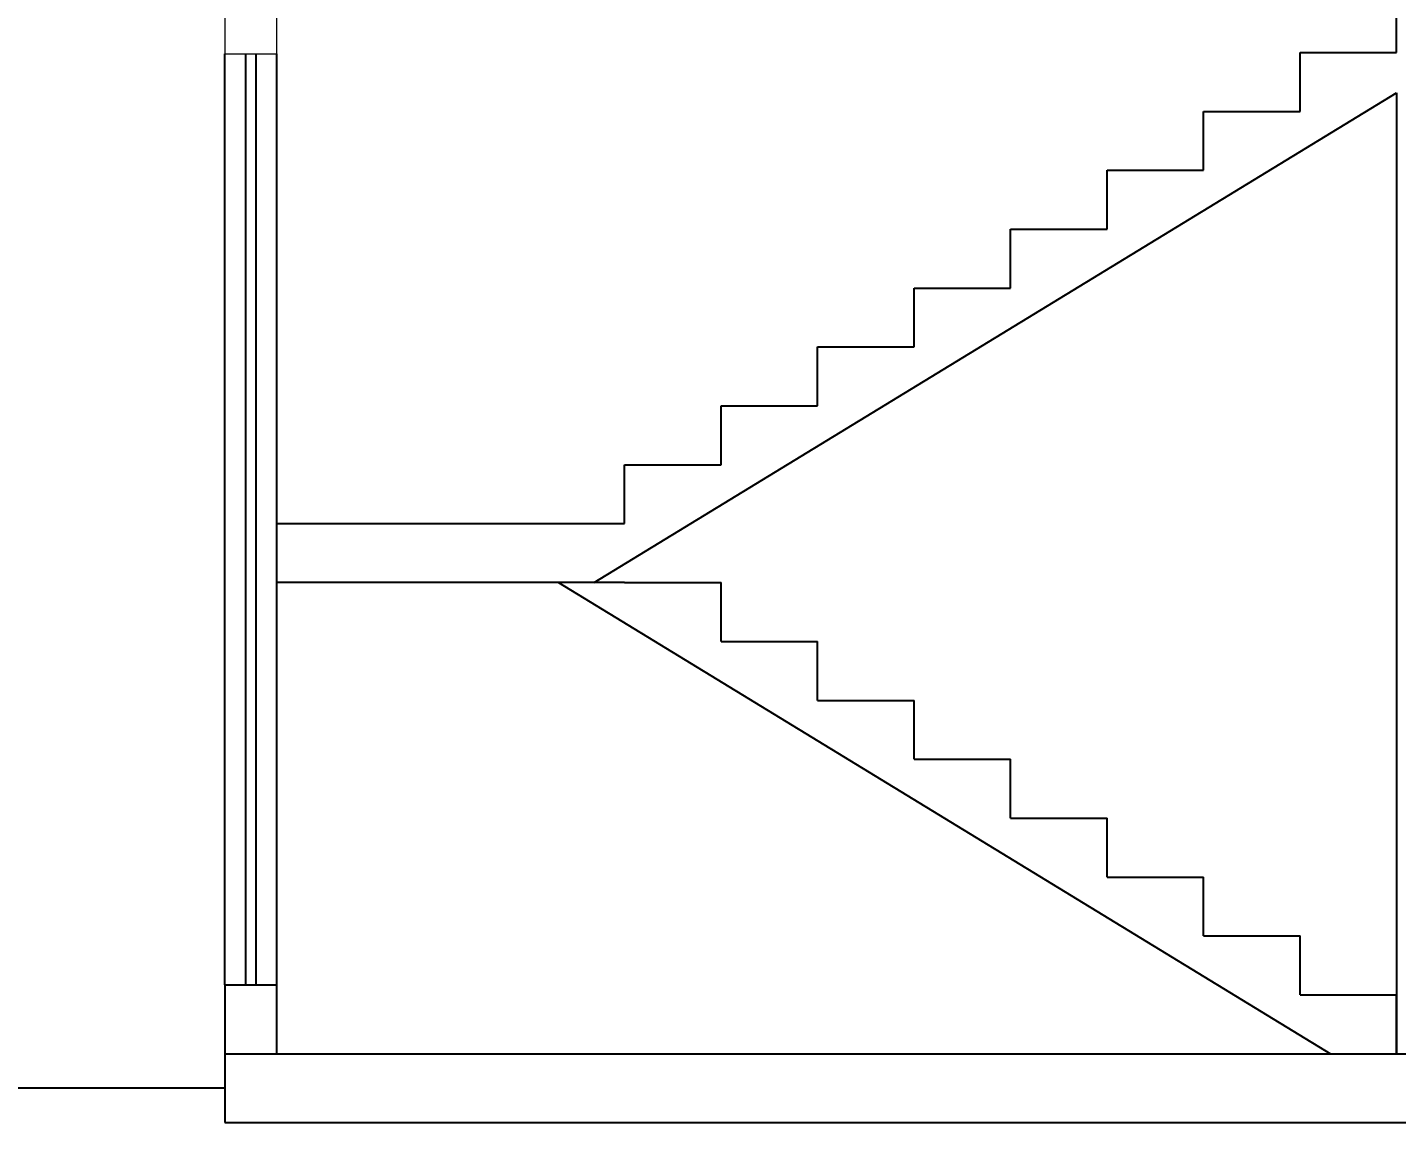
# Model space of a CAD drawing. Header units: millimetres. Extents: x 501.7 to 522.3, y 459.6 to 471.4.
# Drawn here: x 507.429 to 511.402, y 461.153 to 464.33 of the extents above; entities that cross this region are included whole.
import ezdxf

# ---------------------------------------------------------------- set-up
doc = ezdxf.new("R2010")
doc.units = ezdxf.units.MM
for name, color, linetype in [('ARQ_ALV CT', 5, 'Continuous'), ('ARQ_ALV VS', 2, 'Continuous'), ('ARQ_CONC CT', 6, 'Continuous'), ('ARQ_CONC VS', 2, 'Continuous'), ('ARQ_CORTE', 6, 'Continuous'), ('ARQ_ESQ CT', 30, 'Continuous')]:
    doc.layers.add(name, color=color, linetype=linetype)
doc.layers.add('ARQ_COTA_AZUL', color=5, linetype='Continuous', lineweight=20, true_color=0x0000ff)
doc.styles.add('cota', font='arial.ttf')
doc.dimstyles.new('Info 01 - annot', dxfattribs={"dimtxt": 2, "dimasz": 3, "dimexe": 1, "dimexo": 1, "dimgap": 1, "dimtad": 1, "dimzin": 4, "dimtxsty": 'cota', "dimblk": 'DOTSMALL', "dimcen": 2, "dimdle": 1, "dimclrd": 256, "dimclre": 256, "dimclrt": 1, "dimazin": 2, "dimtfac": 0.09, "dimtix": 1, "dimtmove": 2, "dimatfit": 2, "dimfxl": 5, "dimfxlon": 1, "dimtolj": 1, "dimtzin": 4, "dimlwd": -1, "dimarcsym": 1})

# ---------------------------------------------------------------- blocks, each defined once
blk = doc.blocks.new('_DotSmall')
at = {"color": 0, "linetype": 'ByBlock', "const_width": 0.5}
blk.add_lwpolyline([(-0.0625, 0, 1), (0.0625, 0, 1)], format="xyb", close=True, dxfattribs=at)
blk = doc.blocks.new('*D40')
at = {"layer": 'ARQ_COTA_AZUL', "transparency": 16777216}
blk.add_line((502.0554, 461.1533), (502.0554, 471.1533), dxfattribs=at)
at = {"layer": 'ARQ_COTA_AZUL', "lineweight": -2, "transparency": 16777216}
for p, q in [((502.5554, 471.0533), (501.9554, 471.0533)), ((502.5554, 461.2533), (501.9554, 461.2533))]:
    blk.add_line(p, q, dxfattribs=at)
at = {"layer": 'ARQ_COTA_AZUL', "transparency": 16777216, "xscale": 0.3, "yscale": 0.3, "zscale": 0.3}
for p, rotation in [((502.0554, 471.0533), 90), ((502.0554, 461.2533), 270)]:
    blk.add_blockref('_DotSmall', p, dxfattribs=dict(at, rotation=rotation))
at = {"layer": 'ARQ_COTA_AZUL', "color": 1, "transparency": 16777216, "insert": (501.8352, 466.1533), "char_height": 0.2, "attachment_point": 5, "rotation": 90, "style": 'cota'}
blk.add_mtext('\\A1;9,80', dxfattribs=at)

msp = doc.modelspace()

# ---------------------------------------------------------------- linework, layer by layer
at = {"layer": 'ARQ_ALV CT'}
for p, q in [((508.0021, 461.5533), (508.0021, 461.3533)), ((508.0021, 461.5533), (508.1521, 461.5533)), ((508.1521, 461.5533), (508.1521, 461.3533))]:
    msp.add_line(p, q, dxfattribs=at)
at = {"layer": 'ARQ_ALV VS'}
for p, q in [((508.0021, 461.5533), (508.0021, 464.2533)), ((508.1521, 464.2533), (508.1521, 461.5533)), ((508.0021, 461.2533), (505.4021, 461.2533))]:
    msp.add_line(p, q, dxfattribs=at)
at = {"layer": 'ARQ_CONC CT'}
for p, q in [((511.4021, 464.2575), (511.4021, 464.5033)), ((511.1221, 464.0867), (511.1221, 464.2575)), ((511.1221, 464.2575), (511.4021, 464.2575)), ((509.0741, 462.72), (511.4021, 464.1404)), ((511.4021, 464.1404), (511.4021, 463.9533)), ((510.8421, 463.9158), (510.8421, 464.0867)), ((510.8421, 464.0867), (511.1221, 464.0867)), ((510.5621, 463.745), (510.5621, 463.9158)), ((510.5621, 463.9158), (510.8421, 463.9158)), ((510.2821, 463.5742), (510.2821, 463.745)), ((510.2821, 463.745), (510.5621, 463.745)), ((510.0021, 463.4033), (510.0021, 463.5742)), ((510.0021, 463.5742), (510.2821, 463.5742)), ((509.7221, 463.2325), (509.7221, 463.4033)), ((509.7221, 463.4033), (510.0021, 463.4033)), ((509.4421, 463.0617), (509.4421, 463.2325)), ((509.4421, 463.2325), (509.7221, 463.2325)), ((509.1621, 462.8908), (509.1621, 463.0617)), ((509.1621, 463.0617), (509.4421, 463.0617)), ((508.1521, 462.8908), (509.1621, 462.8908)), ((509.1621, 462.72), (508.1521, 462.72)), ((508.9701, 462.72), (511.2101, 461.3533)), ((509.1621, 462.72), (509.4421, 462.72)), ((509.4421, 462.5492), (509.4421, 462.72)), ((509.4421, 462.5492), (509.7221, 462.5492)), ((509.7221, 462.3783), (509.7221, 462.5492)), ((509.7221, 462.3783), (510.0021, 462.3783)), ((510.0021, 462.2075), (510.0021, 462.3783)), ((510.0021, 462.2075), (510.2821, 462.2075)), ((510.2821, 462.0367), (510.2821, 462.2075)), ((510.2821, 462.0367), (510.5621, 462.0367)), ((510.5621, 461.8658), (510.5621, 462.0367)), ((510.5621, 461.8658), (510.8421, 461.8658)), ((510.8421, 461.695), (510.8421, 461.8658)), ((510.8421, 461.695), (511.1221, 461.695)), ((511.1221, 461.5242), (511.1221, 461.695)), ((511.1221, 461.5242), (511.4021, 461.5242)), ((511.4021, 461.5242), (511.4021, 461.3533)), ((511.4021, 461.3533), (511.4021, 461.5242))]:
    msp.add_line(p, q, dxfattribs=at)
at = {"layer": 'ARQ_CONC VS'}
msp.add_line((511.4021, 463.9533), (511.4021, 461.5242), dxfattribs=at)
at = {"layer": 'ARQ_CORTE'}
for p, q in [((508.0021, 461.3533), (508.0021, 461.1533)), ((508.0021, 461.3533), (519.5021, 461.3533)), ((508.0021, 461.1533), (519.5021, 461.1533))]:
    msp.add_line(p, q, dxfattribs=at)
at = {"layer": 'ARQ_COTA_AZUL'}
for p, q in [((508.0021, 464.7033), (508.0021, 464.2533)), ((508.1521, 464.7033), (508.1521, 464.2533)), ((508.0021, 464.2533), (508.1521, 464.2533))]:
    msp.add_line(p, q, dxfattribs=at)
at = {"layer": 'ARQ_ESQ CT'}
for p, q in [((508.0621, 464.2533), (508.0621, 461.5533)), ((508.0921, 464.2533), (508.0921, 461.5533))]:
    msp.add_line(p, q, dxfattribs=at)

# ---------------------------------------------------------------- dimensions: what is measured, and where the dimension line sits
at = {"layer": 'ARQ_COTA_AZUL'}
dim = msp.add_linear_dim(base=(502.0554, 471.0533), p1=(505.4021, 461.2533), p2=(511.4021, 471.0533), angle=90, dimstyle='Info 01 - annot', dxfattribs=at)
dim.commit()
dim.dimension.update_dxf_attribs({"geometry": '*D40', "text_midpoint": (501.8352, 466.1533)})

doc.saveas('drawing.dxf')
